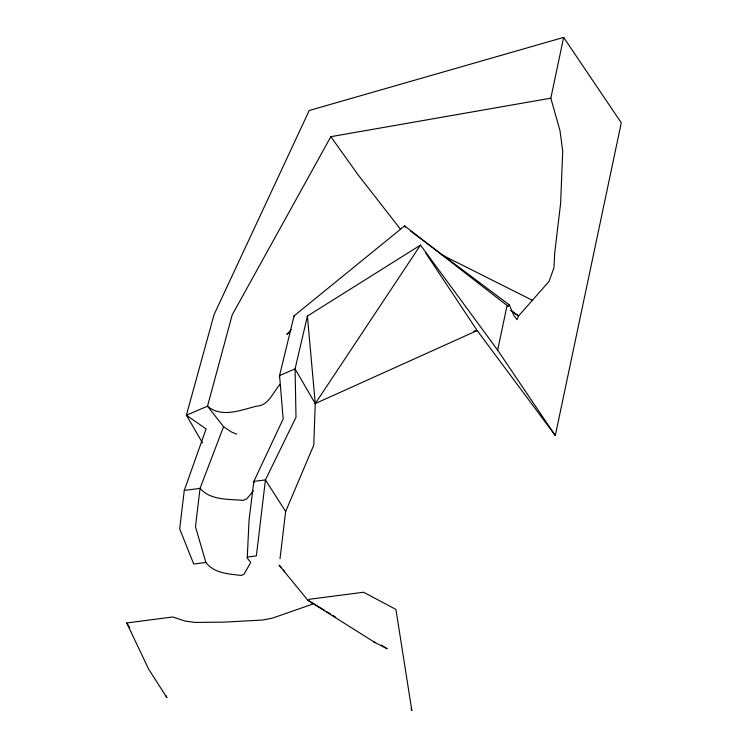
<?xml version="1.0" encoding="UTF-8"?>
<svg xmlns="http://www.w3.org/2000/svg" width="748" height="748" viewBox="0 0 748 748"><rect width="100%" height="100%" fill="white"/><g stroke="black" fill="none" stroke-linecap="round" stroke-linejoin="round"><path stroke-width="1.12" d="M202.54 442.938L186.392 415.205L214.05 314.646L309.223 110.508L563.646 37.4L621.279 122.812L555.297 435.551L497.654 350.129L420.498 245.11L307.4 316.077L315.254 403.593L313.777 445.088L285.643 511.492L280.014 558.709M563.646 37.4L550.818 98.184L330.85 136.669L232.189 314.927L207.514 406.211L223.587 426.678L200.043 488.379L195.471 526.779L205.896 562.449C214.442 573.613 228.794 573.894 241.445 575.436L244.11 574.174L250.692 562.449L247.242 558.027L247.279 557.082L249.075 519.823L253.853 481.394L283.174 418.945L279.565 375.533L294.076 315.871L404.612 225.896L507.069 305.502L508.35 306.418L509.276 304.847L410.68 231.123M280.135 384.369C272.964 392.036 268.654 405.762 256.592 406.183C240.828 409.998 221.773 418.263 207.514 406.211L186.392 415.205L206.121 428.941L184.27 490.426L179.688 528.827L193.713 564.029L205.896 562.449M497.654 350.129L507.069 305.502M307.4 316.077L295.077 368.923L296.002 417.281L265.437 479.898L256.377 555.904L247.279 557.082M279.406 377.291L279.565 375.533L295.077 368.923L315.254 403.593L420.498 245.11M253.348 490.94L246.644 499.019L243.035 500.403C228.215 498.879 211.03 500.664 200.043 488.379L184.27 490.426M509.276 304.847L513.717 315.151L516.99 319.658L518.57 315.983L549.041 281.407L553.969 267.7L554.745 252.581L560.607 203.521L562.72 151.171L559.981 130.601L550.818 98.184M291.15 329.718L286.877 334.3L288.709 332.869M254.049 482.039L253.937 482.722M315.254 403.593L477.159 330.56L555.297 435.551M281.669 567.732L279.079 565.151L307.905 600.298L309.616 599.232L363.556 592.229L395.926 609.414L411.849 710.6L411.11 708.384M473.727 331.13L477.159 330.56L425.649 252.871M253.853 481.394L265.437 479.898L285.643 511.492M165.934 695.631L166.935 697.725L148.628 669.105L126.721 622.953L172.751 616.978L185.242 621.092L194.826 622.43L224.119 622.121L262.23 620.073L272.263 618.194L312.673 604.104L311.766 602.495L307.905 600.298M236.751 434.158L231.469 432.026L223.587 426.678M441.432 254.638L532.698 300.462M308.344 600.607L375.197 642.682L387.193 648.74L381.237 645.094M311.766 602.495L324.66 610.405M326.652 611.621L330.616 614.061M332.608 615.277L335.581 617.1M373.645 641.691L375.197 642.682M400.535 229.299L357.712 174.321L330.85 136.669M126.721 622.953L129.778 627.731M404.612 225.896L405.453 227.242M283.604 569.976L284.679 571.734M294.076 315.871L294.357 316.619M518.57 315.983L510.978 310.57L518.57 315.983"/></g></svg>
